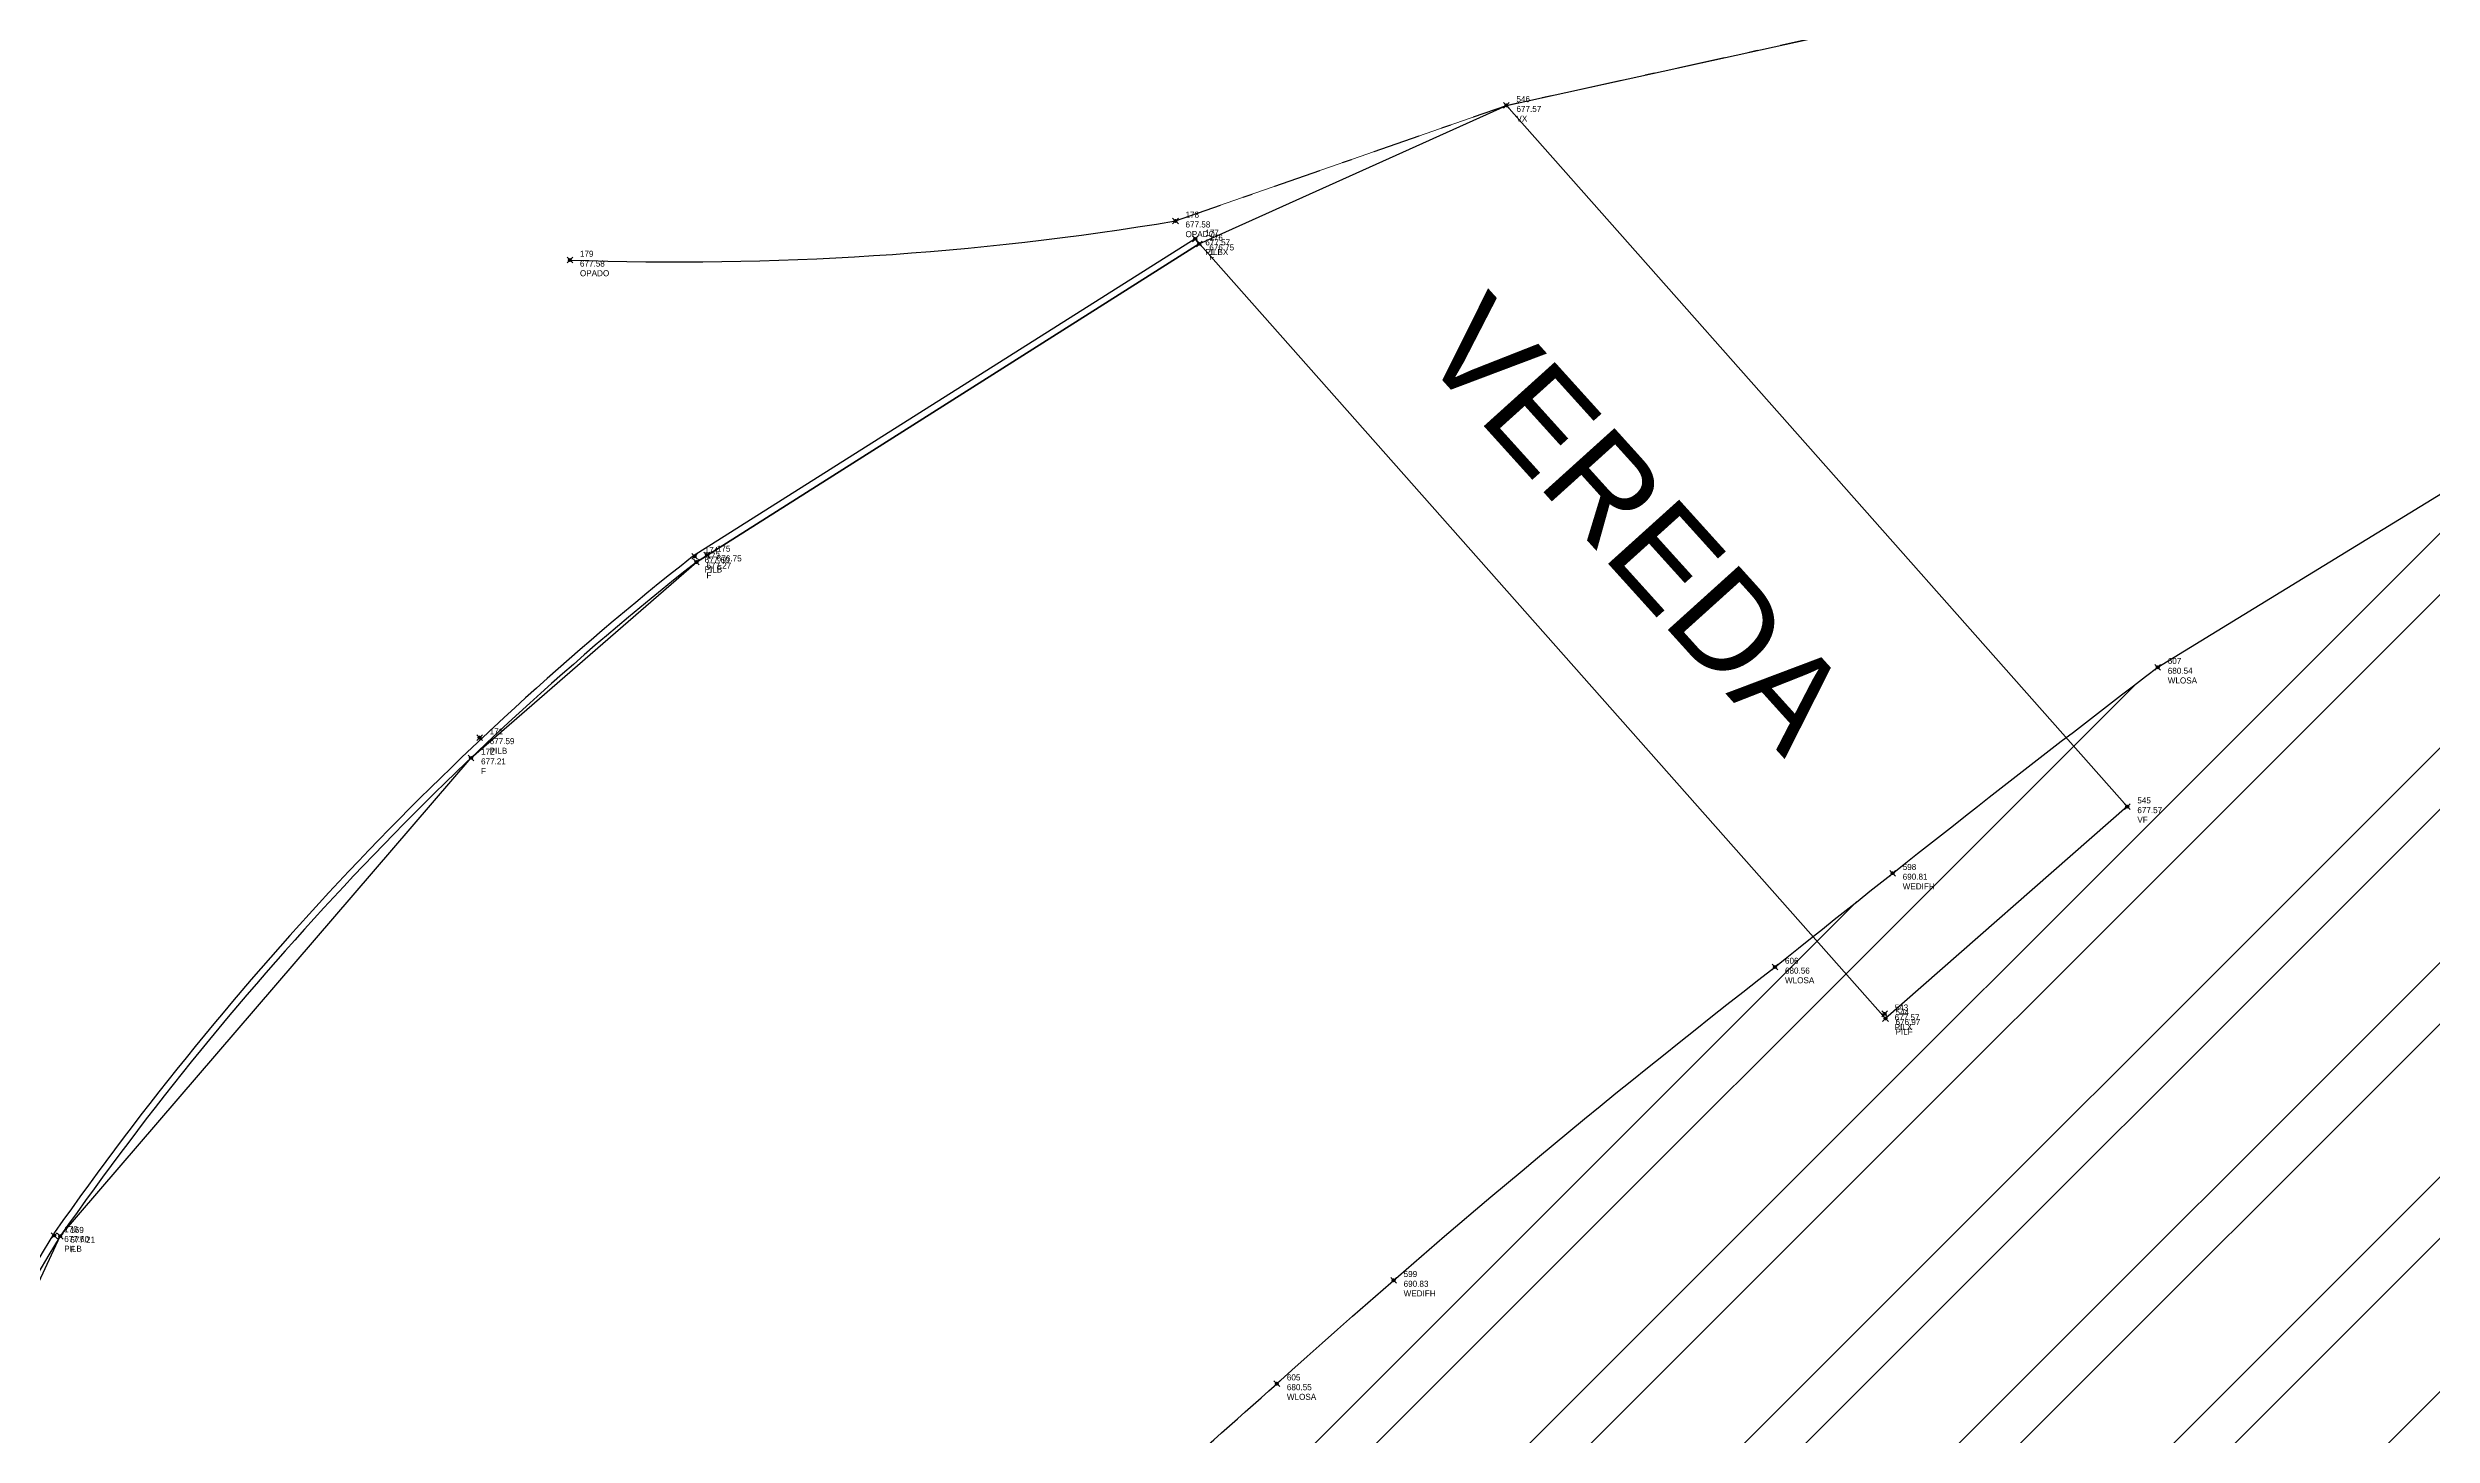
# Model space of a CAD drawing. Extents: x 350769 to 354978, y 6304672 to 6307963.
# Drawn here: x 352615.6 to 352640.53, y 6305503.77 to 6305518.29 of the extents above; entities that cross this region are included whole.
import ezdxf

# ---------------------------------------------------------------- set-up
doc = ezdxf.new("R2010")
doc.units = 0
doc.header["$PDMODE"] = 35
doc.header["$PDSIZE"] = 0.03
doc.linetypes.add('CONTINUOS', pattern=[0])
doc.linetypes.add('JPG_DASHDOT', pattern=[1, 0.5, -0.25, 0, -0.25])
doc.layers.get('0').update_dxf_attribs({"linetype": 'CONTINUOUS'})
doc.layers.add('0_ASD_TOPOGRAFIA_ELEMENTOS', color=9, linetype='CONTINUOS', lineweight=5, true_color=0xbdbdbd)
for name, color, linetype in [('1-LINEA DE EDIFICACION', 2, 'CONTINUOUS'), ('1-PAVIMENTO', 161, 'CONTINUOUS'), ('1-PILETA', 131, 'CONTINUOUS'), ('1-TEXTOS', 7, 'CONTINUOUS'), ('1-VEREDA', 251, 'CONTINUOUS'), ('2-ACHURADO VEREDA', 252, 'CONTINUOUS'), ('C-TOPO - BORDE - 3', 7, 'CONTINUOUS'), ('TOP-URB-SOLERAS', 2, 'JPG_DASHDOT'), ('V-NODE - 2013', 4, 'CONTINUOUS'), ('V-NODE-TEXT 2013', 2, 'CONTINUOUS')]:
    doc.layers.add(name, color=color, linetype=linetype)
doc.styles.add('A', font='arial.ttf', dxfattribs={"height": 2})

# ---------------------------------------------------------------- blocks, each defined once
blk = doc.blocks.new('*U119', base_point=(352628.451, 6305504.306))
at = {"layer": 'V-NODE - 2013', "lineweight": -2}
blk.add_point((352628.451, 6305504.306), dxfattribs=at)
at = {"layer": 'V-NODE-TEXT 2013', "linetype": 'ByBlock', "char_height": 0.0635}
for s, insert, attachment_point in [('605', (352628.556, 6305504.339), 7), ('WLOSA', (352628.556, 6305504.2), 1), ('680.55', (352628.556, 6305504.301), 1)]:
    blk.add_mtext(s, dxfattribs=dict(at, insert=insert, attachment_point=attachment_point))
blk = doc.blocks.new('*U120', base_point=(352633.66, 6305508.665))
at = {"layer": 'V-NODE - 2013', "lineweight": -2}
blk.add_point((352633.66, 6305508.665), dxfattribs=at)
at = {"layer": 'V-NODE-TEXT 2013', "linetype": 'ByBlock', "char_height": 0.0635}
for s, insert, attachment_point in [('606', (352633.765, 6305508.698), 7), ('680.56', (352633.765, 6305508.66), 1), ('WLOSA', (352633.765, 6305508.559), 1)]:
    blk.add_mtext(s, dxfattribs=dict(at, insert=insert, attachment_point=attachment_point))
blk = doc.blocks.new('*U121', base_point=(352637.663, 6305511.802))
at = {"layer": 'V-NODE - 2013', "lineweight": -2}
blk.add_point((352637.663, 6305511.802), dxfattribs=at)
at = {"layer": 'V-NODE-TEXT 2013', "linetype": 'ByBlock', "char_height": 0.0635}
for s, insert, attachment_point in [('607', (352637.768, 6305511.835), 7), ('WLOSA', (352637.768, 6305511.696), 1), ('680.54', (352637.768, 6305511.797), 1)]:
    blk.add_mtext(s, dxfattribs=dict(at, insert=insert, attachment_point=attachment_point))
blk = doc.blocks.new('*U155', base_point=(352634.891, 6305509.647))
at = {"layer": 'V-NODE - 2013', "lineweight": -2}
blk.add_point((352634.891, 6305509.647), dxfattribs=at)
at = {"layer": 'V-NODE-TEXT 2013', "linetype": 'ByBlock', "char_height": 0.0635}
for s, insert, attachment_point in [('598', (352634.996, 6305509.68), 7), ('690.81', (352634.996, 6305509.642), 1), ('WEDIFH', (352634.996, 6305509.541), 1)]:
    blk.add_mtext(s, dxfattribs=dict(at, insert=insert, attachment_point=attachment_point))
blk = doc.blocks.new('*U156', base_point=(352629.672, 6305505.388))
at = {"layer": 'V-NODE - 2013', "lineweight": -2}
blk.add_point((352629.672, 6305505.388), dxfattribs=at)
at = {"layer": 'V-NODE-TEXT 2013', "linetype": 'ByBlock', "char_height": 0.0635}
for s, insert, attachment_point in [('599', (352629.777, 6305505.421), 7), ('690.83', (352629.777, 6305505.383), 1), ('WEDIFH', (352629.777, 6305505.282), 1)]:
    blk.add_mtext(s, dxfattribs=dict(at, insert=insert, attachment_point=attachment_point))
blk = doc.blocks.new('*U160', base_point=(352630.852, 6305517.681))
at = {"layer": 'V-NODE - 2013', "lineweight": -2}
blk.add_point((352630.852, 6305517.681), dxfattribs=at)
at = {"layer": 'V-NODE-TEXT 2013', "linetype": 'ByBlock', "char_height": 0.0635}
for s, insert, attachment_point in [('546', (352630.957, 6305517.714), 7), ('677.57', (352630.957, 6305517.676), 1), ('VX', (352630.957, 6305517.575), 1)]:
    blk.add_mtext(s, dxfattribs=dict(at, insert=insert, attachment_point=attachment_point))
blk = doc.blocks.new('*U169', base_point=(352637.345, 6305510.344))
at = {"layer": 'V-NODE - 2013', "lineweight": -2}
blk.add_point((352637.345, 6305510.344), dxfattribs=at)
at = {"layer": 'V-NODE-TEXT 2013', "linetype": 'ByBlock', "char_height": 0.0635}
for s, insert, attachment_point in [('545', (352637.45, 6305510.377), 7), ('VF', (352637.45, 6305510.238), 1), ('677.57', (352637.45, 6305510.339), 1)]:
    blk.add_mtext(s, dxfattribs=dict(at, insert=insert, attachment_point=attachment_point))
blk = doc.blocks.new('*U303', base_point=(352634.807, 6305508.176))
at = {"layer": 'V-NODE - 2013', "lineweight": -2}
blk.add_point((352634.807, 6305508.176), dxfattribs=at)
at = {"layer": 'V-NODE-TEXT 2013', "linetype": 'ByBlock', "char_height": 0.0635}
for s, insert, attachment_point in [('543', (352634.912, 6305508.209), 7), ('677.57', (352634.912, 6305508.171), 1), ('PILX', (352634.912, 6305508.07), 1)]:
    blk.add_mtext(s, dxfattribs=dict(at, insert=insert, attachment_point=attachment_point))
blk = doc.blocks.new('*U304', base_point=(352634.816, 6305508.127))
at = {"layer": 'V-NODE - 2013', "lineweight": -2}
blk.add_point((352634.816, 6305508.127), dxfattribs=at)
at = {"layer": 'V-NODE-TEXT 2013', "linetype": 'ByBlock', "char_height": 0.0635}
for s, insert, attachment_point in [('544', (352634.921, 6305508.16), 7), ('676.97', (352634.921, 6305508.122), 1), ('PILF', (352634.921, 6305508.021), 1)]:
    blk.add_mtext(s, dxfattribs=dict(at, insert=insert, attachment_point=attachment_point))
blk = doc.blocks.new('*U305', base_point=(352627.598, 6305516.285))
at = {"layer": 'V-NODE - 2013', "lineweight": -2}
blk.add_point((352627.598, 6305516.285), dxfattribs=at)
at = {"layer": 'V-NODE-TEXT 2013', "linetype": 'ByBlock', "char_height": 0.0635}
for s, insert, attachment_point in [('177', (352627.703, 6305516.318), 7), ('677.57', (352627.703, 6305516.28), 1), ('PILBX', (352627.703, 6305516.179), 1)]:
    blk.add_mtext(s, dxfattribs=dict(at, insert=insert, attachment_point=attachment_point))
blk = doc.blocks.new('*U316', base_point=(352615.665, 6305505.856))
at = {"layer": 'V-NODE - 2013', "lineweight": -2}
blk.add_point((352615.665, 6305505.856), dxfattribs=at)
at = {"layer": 'V-NODE-TEXT 2013', "linetype": 'ByBlock', "char_height": 0.0635}
for s, insert, attachment_point in [('170', (352615.77, 6305505.889), 7), ('677.60', (352615.77, 6305505.851), 1), ('PILB', (352615.77, 6305505.75), 1)]:
    blk.add_mtext(s, dxfattribs=dict(at, insert=insert, attachment_point=attachment_point))
blk = doc.blocks.new('*U317', base_point=(352620.114, 6305511.066))
at = {"layer": 'V-NODE - 2013', "lineweight": -2}
blk.add_point((352620.114, 6305511.066), dxfattribs=at)
at = {"layer": 'V-NODE-TEXT 2013', "linetype": 'ByBlock', "char_height": 0.0635}
for s, insert, attachment_point in [('171', (352620.219, 6305511.099), 7), ('677.59', (352620.219, 6305511.061), 1), ('PILB', (352620.219, 6305510.96), 1)]:
    blk.add_mtext(s, dxfattribs=dict(at, insert=insert, attachment_point=attachment_point))
blk = doc.blocks.new('*U318', base_point=(352622.362, 6305512.963))
at = {"layer": 'V-NODE - 2013', "lineweight": -2}
blk.add_point((352622.362, 6305512.963), dxfattribs=at)
at = {"layer": 'V-NODE-TEXT 2013', "linetype": 'ByBlock', "char_height": 0.0635}
for s, insert, attachment_point in [('677.60', (352622.467, 6305512.958), 1), ('174', (352622.467, 6305512.996), 7), ('PILB', (352622.467, 6305512.857), 1)]:
    blk.add_mtext(s, dxfattribs=dict(at, insert=insert, attachment_point=attachment_point))
blk = doc.blocks.new('*U334', base_point=(352627.391, 6305516.472))
at = {"layer": 'V-NODE - 2013', "lineweight": -2}
blk.add_point((352627.391, 6305516.472), dxfattribs=at)
at = {"layer": 'V-NODE-TEXT 2013', "linetype": 'ByBlock', "char_height": 0.0635}
for s, insert, attachment_point in [('677.58', (352627.496, 6305516.467), 1), ('OPADO', (352627.496, 6305516.366), 1), ('178', (352627.496, 6305516.505), 7)]:
    blk.add_mtext(s, dxfattribs=dict(at, insert=insert, attachment_point=attachment_point))
blk = doc.blocks.new('*U335', base_point=(352621.058, 6305516.063))
at = {"layer": 'V-NODE - 2013', "lineweight": -2}
blk.add_point((352621.058, 6305516.063), dxfattribs=at)
at = {"layer": 'V-NODE-TEXT 2013', "linetype": 'ByBlock', "char_height": 0.0635}
for s, insert, attachment_point in [('179', (352621.163, 6305516.096), 7), ('677.58', (352621.163, 6305516.058), 1), ('OPADO', (352621.163, 6305515.957), 1)]:
    blk.add_mtext(s, dxfattribs=dict(at, insert=insert, attachment_point=attachment_point))
blk = doc.blocks.new('*U408', base_point=(352615.728, 6305505.849))
at = {"layer": 'V-NODE - 2013', "lineweight": -2}
blk.add_point((352615.728, 6305505.849), dxfattribs=at)
at = {"layer": 'V-NODE-TEXT 2013', "linetype": 'ByBlock', "char_height": 0.0635}
for s, insert, attachment_point in [('169', (352615.833, 6305505.882), 7), ('677.21', (352615.833, 6305505.844), 1), ('F', (352615.833, 6305505.743), 1)]:
    blk.add_mtext(s, dxfattribs=dict(at, insert=insert, attachment_point=attachment_point))
blk = doc.blocks.new('*U409', base_point=(352620.024, 6305510.854))
at = {"layer": 'V-NODE - 2013', "lineweight": -2}
blk.add_point((352620.024, 6305510.854), dxfattribs=at)
at = {"layer": 'V-NODE-TEXT 2013', "linetype": 'ByBlock', "char_height": 0.0635}
for s, insert, attachment_point in [('172', (352620.129, 6305510.887), 7), ('677.21', (352620.129, 6305510.849), 1), ('F', (352620.129, 6305510.748), 1)]:
    blk.add_mtext(s, dxfattribs=dict(at, insert=insert, attachment_point=attachment_point))
blk = doc.blocks.new('*U410', base_point=(352622.381, 6305512.903))
at = {"layer": 'V-NODE - 2013', "lineweight": -2}
blk.add_point((352622.381, 6305512.903), dxfattribs=at)
at = {"layer": 'V-NODE-TEXT 2013', "linetype": 'ByBlock', "char_height": 0.0635}
for s, insert, attachment_point in [('677.27', (352622.486, 6305512.898), 1), ('173', (352622.486, 6305512.936), 7), ('F', (352622.486, 6305512.797), 1)]:
    blk.add_mtext(s, dxfattribs=dict(at, insert=insert, attachment_point=attachment_point))
blk = doc.blocks.new('*U411', base_point=(352622.49, 6305512.978))
at = {"layer": 'V-NODE - 2013', "lineweight": -2}
blk.add_point((352622.49, 6305512.978), dxfattribs=at)
at = {"layer": 'V-NODE-TEXT 2013', "linetype": 'ByBlock', "char_height": 0.0635}
for s, insert, attachment_point in [('676.75', (352622.595, 6305512.973), 1), ('175', (352622.595, 6305513.011), 7), ('F', (352622.595, 6305512.872), 1)]:
    blk.add_mtext(s, dxfattribs=dict(at, insert=insert, attachment_point=attachment_point))
blk = doc.blocks.new('*U412', base_point=(352627.64, 6305516.232))
at = {"layer": 'V-NODE - 2013', "lineweight": -2}
blk.add_point((352627.64, 6305516.232), dxfattribs=at)
at = {"layer": 'V-NODE-TEXT 2013', "linetype": 'ByBlock', "char_height": 0.0635}
for s, insert, attachment_point in [('676.75', (352627.745, 6305516.227), 1), ('176', (352627.745, 6305516.265), 7), ('F', (352627.745, 6305516.126), 1)]:
    blk.add_mtext(s, dxfattribs=dict(at, insert=insert, attachment_point=attachment_point))
blk = doc.blocks.new('*U4357', base_point=(352628.451, 6305504.306))
at = {"layer": 'V-NODE - 2013', "lineweight": -2}
blk.add_point((352628.451, 6305504.306), dxfattribs=at)
at = {"layer": 'V-NODE-TEXT 2013', "linetype": 'ByBlock', "char_height": 0.0635}
for s, insert, attachment_point in [('605', (352628.556, 6305504.339), 7), ('WLOSA', (352628.556, 6305504.2), 1), ('680.55', (352628.556, 6305504.301), 1)]:
    blk.add_mtext(s, dxfattribs=dict(at, insert=insert, attachment_point=attachment_point))
blk = doc.blocks.new('*U4358', base_point=(352633.66, 6305508.665))
at = {"layer": 'V-NODE - 2013', "lineweight": -2}
blk.add_point((352633.66, 6305508.665), dxfattribs=at)
at = {"layer": 'V-NODE-TEXT 2013', "linetype": 'ByBlock', "char_height": 0.0635}
for s, insert, attachment_point in [('606', (352633.765, 6305508.698), 7), ('680.56', (352633.765, 6305508.66), 1), ('WLOSA', (352633.765, 6305508.559), 1)]:
    blk.add_mtext(s, dxfattribs=dict(at, insert=insert, attachment_point=attachment_point))
blk = doc.blocks.new('*U4359', base_point=(352637.663, 6305511.802))
at = {"layer": 'V-NODE - 2013', "lineweight": -2}
blk.add_point((352637.663, 6305511.802), dxfattribs=at)
at = {"layer": 'V-NODE-TEXT 2013', "linetype": 'ByBlock', "char_height": 0.0635}
for s, insert, attachment_point in [('607', (352637.768, 6305511.835), 7), ('WLOSA', (352637.768, 6305511.696), 1), ('680.54', (352637.768, 6305511.797), 1)]:
    blk.add_mtext(s, dxfattribs=dict(at, insert=insert, attachment_point=attachment_point))
blk = doc.blocks.new('*U4393', base_point=(352634.891, 6305509.647))
at = {"layer": 'V-NODE - 2013', "lineweight": -2}
blk.add_point((352634.891, 6305509.647), dxfattribs=at)
at = {"layer": 'V-NODE-TEXT 2013', "linetype": 'ByBlock', "char_height": 0.0635}
for s, insert, attachment_point in [('598', (352634.996, 6305509.68), 7), ('690.81', (352634.996, 6305509.642), 1), ('WEDIFH', (352634.996, 6305509.541), 1)]:
    blk.add_mtext(s, dxfattribs=dict(at, insert=insert, attachment_point=attachment_point))
blk = doc.blocks.new('*U4394', base_point=(352629.672, 6305505.388))
at = {"layer": 'V-NODE - 2013', "lineweight": -2}
blk.add_point((352629.672, 6305505.388), dxfattribs=at)
at = {"layer": 'V-NODE-TEXT 2013', "linetype": 'ByBlock', "char_height": 0.0635}
for s, insert, attachment_point in [('599', (352629.777, 6305505.421), 7), ('690.83', (352629.777, 6305505.383), 1), ('WEDIFH', (352629.777, 6305505.282), 1)]:
    blk.add_mtext(s, dxfattribs=dict(at, insert=insert, attachment_point=attachment_point))
blk = doc.blocks.new('*U4399', base_point=(352630.852, 6305517.681))
at = {"layer": 'V-NODE - 2013', "lineweight": -2}
blk.add_point((352630.852, 6305517.681), dxfattribs=at)
at = {"layer": 'V-NODE-TEXT 2013', "linetype": 'ByBlock', "char_height": 0.0635}
for s, insert, attachment_point in [('546', (352630.957, 6305517.714), 7), ('677.57', (352630.957, 6305517.676), 1), ('VX', (352630.957, 6305517.575), 1)]:
    blk.add_mtext(s, dxfattribs=dict(at, insert=insert, attachment_point=attachment_point))
blk = doc.blocks.new('*U4408', base_point=(352637.345, 6305510.344))
at = {"layer": 'V-NODE - 2013', "lineweight": -2}
blk.add_point((352637.345, 6305510.344), dxfattribs=at)
at = {"layer": 'V-NODE-TEXT 2013', "linetype": 'ByBlock', "char_height": 0.0635}
for s, insert, attachment_point in [('545', (352637.45, 6305510.377), 7), ('VF', (352637.45, 6305510.238), 1), ('677.57', (352637.45, 6305510.339), 1)]:
    blk.add_mtext(s, dxfattribs=dict(at, insert=insert, attachment_point=attachment_point))
blk = doc.blocks.new('*U4549', base_point=(352634.807, 6305508.176))
at = {"layer": 'V-NODE - 2013', "lineweight": -2}
blk.add_point((352634.807, 6305508.176), dxfattribs=at)
at = {"layer": 'V-NODE-TEXT 2013', "linetype": 'ByBlock', "char_height": 0.0635}
for s, insert, attachment_point in [('543', (352634.912, 6305508.209), 7), ('677.57', (352634.912, 6305508.171), 1), ('PILX', (352634.912, 6305508.07), 1)]:
    blk.add_mtext(s, dxfattribs=dict(at, insert=insert, attachment_point=attachment_point))
blk = doc.blocks.new('*U4550', base_point=(352634.816, 6305508.127))
at = {"layer": 'V-NODE - 2013', "lineweight": -2}
blk.add_point((352634.816, 6305508.127), dxfattribs=at)
at = {"layer": 'V-NODE-TEXT 2013', "linetype": 'ByBlock', "char_height": 0.0635}
for s, insert, attachment_point in [('544', (352634.921, 6305508.16), 7), ('676.97', (352634.921, 6305508.122), 1), ('PILF', (352634.921, 6305508.021), 1)]:
    blk.add_mtext(s, dxfattribs=dict(at, insert=insert, attachment_point=attachment_point))
blk = doc.blocks.new('*U4551', base_point=(352627.598, 6305516.285))
at = {"layer": 'V-NODE - 2013', "lineweight": -2}
blk.add_point((352627.598, 6305516.285), dxfattribs=at)
at = {"layer": 'V-NODE-TEXT 2013', "linetype": 'ByBlock', "char_height": 0.0635}
for s, insert, attachment_point in [('177', (352627.703, 6305516.318), 7), ('677.57', (352627.703, 6305516.28), 1), ('PILBX', (352627.703, 6305516.179), 1)]:
    blk.add_mtext(s, dxfattribs=dict(at, insert=insert, attachment_point=attachment_point))
blk = doc.blocks.new('*U4562', base_point=(352615.665, 6305505.856))
at = {"layer": 'V-NODE - 2013', "lineweight": -2}
blk.add_point((352615.665, 6305505.856), dxfattribs=at)
at = {"layer": 'V-NODE-TEXT 2013', "linetype": 'ByBlock', "char_height": 0.0635}
for s, insert, attachment_point in [('170', (352615.77, 6305505.889), 7), ('677.60', (352615.77, 6305505.851), 1), ('PILB', (352615.77, 6305505.75), 1)]:
    blk.add_mtext(s, dxfattribs=dict(at, insert=insert, attachment_point=attachment_point))
blk = doc.blocks.new('*U4563', base_point=(352620.114, 6305511.066))
at = {"layer": 'V-NODE - 2013', "lineweight": -2}
blk.add_point((352620.114, 6305511.066), dxfattribs=at)
at = {"layer": 'V-NODE-TEXT 2013', "linetype": 'ByBlock', "char_height": 0.0635}
for s, insert, attachment_point in [('171', (352620.219, 6305511.099), 7), ('677.59', (352620.219, 6305511.061), 1), ('PILB', (352620.219, 6305510.96), 1)]:
    blk.add_mtext(s, dxfattribs=dict(at, insert=insert, attachment_point=attachment_point))
blk = doc.blocks.new('*U4564', base_point=(352622.362, 6305512.963))
at = {"layer": 'V-NODE - 2013', "lineweight": -2}
blk.add_point((352622.362, 6305512.963), dxfattribs=at)
at = {"layer": 'V-NODE-TEXT 2013', "linetype": 'ByBlock', "char_height": 0.0635}
for s, insert, attachment_point in [('677.60', (352622.467, 6305512.958), 1), ('174', (352622.467, 6305512.996), 7), ('PILB', (352622.467, 6305512.857), 1)]:
    blk.add_mtext(s, dxfattribs=dict(at, insert=insert, attachment_point=attachment_point))
blk = doc.blocks.new('*U4580', base_point=(352627.391, 6305516.472))
at = {"layer": 'V-NODE - 2013', "lineweight": -2}
blk.add_point((352627.391, 6305516.472), dxfattribs=at)
at = {"layer": 'V-NODE-TEXT 2013', "linetype": 'ByBlock', "char_height": 0.0635}
for s, insert, attachment_point in [('677.58', (352627.496, 6305516.467), 1), ('OPADO', (352627.496, 6305516.366), 1), ('178', (352627.496, 6305516.505), 7)]:
    blk.add_mtext(s, dxfattribs=dict(at, insert=insert, attachment_point=attachment_point))
blk = doc.blocks.new('*U4581', base_point=(352621.058, 6305516.063))
at = {"layer": 'V-NODE - 2013', "lineweight": -2}
blk.add_point((352621.058, 6305516.063), dxfattribs=at)
at = {"layer": 'V-NODE-TEXT 2013', "linetype": 'ByBlock', "char_height": 0.0635}
for s, insert, attachment_point in [('179', (352621.163, 6305516.096), 7), ('677.58', (352621.163, 6305516.058), 1), ('OPADO', (352621.163, 6305515.957), 1)]:
    blk.add_mtext(s, dxfattribs=dict(at, insert=insert, attachment_point=attachment_point))
blk = doc.blocks.new('*U4657', base_point=(352615.728, 6305505.849))
at = {"layer": 'V-NODE - 2013', "lineweight": -2}
blk.add_point((352615.728, 6305505.849), dxfattribs=at)
at = {"layer": 'V-NODE-TEXT 2013', "linetype": 'ByBlock', "char_height": 0.0635}
for s, insert, attachment_point in [('169', (352615.833, 6305505.882), 7), ('677.21', (352615.833, 6305505.844), 1), ('F', (352615.833, 6305505.743), 1)]:
    blk.add_mtext(s, dxfattribs=dict(at, insert=insert, attachment_point=attachment_point))
blk = doc.blocks.new('*U4658', base_point=(352620.024, 6305510.854))
at = {"layer": 'V-NODE - 2013', "lineweight": -2}
blk.add_point((352620.024, 6305510.854), dxfattribs=at)
at = {"layer": 'V-NODE-TEXT 2013', "linetype": 'ByBlock', "char_height": 0.0635}
for s, insert, attachment_point in [('172', (352620.129, 6305510.887), 7), ('677.21', (352620.129, 6305510.849), 1), ('F', (352620.129, 6305510.748), 1)]:
    blk.add_mtext(s, dxfattribs=dict(at, insert=insert, attachment_point=attachment_point))
blk = doc.blocks.new('*U4659', base_point=(352622.381, 6305512.903))
at = {"layer": 'V-NODE - 2013', "lineweight": -2}
blk.add_point((352622.381, 6305512.903), dxfattribs=at)
at = {"layer": 'V-NODE-TEXT 2013', "linetype": 'ByBlock', "char_height": 0.0635}
for s, insert, attachment_point in [('677.27', (352622.486, 6305512.898), 1), ('173', (352622.486, 6305512.936), 7), ('F', (352622.486, 6305512.797), 1)]:
    blk.add_mtext(s, dxfattribs=dict(at, insert=insert, attachment_point=attachment_point))
blk = doc.blocks.new('*U4660', base_point=(352622.49, 6305512.978))
at = {"layer": 'V-NODE - 2013', "lineweight": -2}
blk.add_point((352622.49, 6305512.978), dxfattribs=at)
at = {"layer": 'V-NODE-TEXT 2013', "linetype": 'ByBlock', "char_height": 0.0635}
for s, insert, attachment_point in [('676.75', (352622.595, 6305512.973), 1), ('175', (352622.595, 6305513.011), 7), ('F', (352622.595, 6305512.872), 1)]:
    blk.add_mtext(s, dxfattribs=dict(at, insert=insert, attachment_point=attachment_point))
blk = doc.blocks.new('*U4661', base_point=(352627.64, 6305516.232))
at = {"layer": 'V-NODE - 2013', "lineweight": -2}
blk.add_point((352627.64, 6305516.232), dxfattribs=at)
at = {"layer": 'V-NODE-TEXT 2013', "linetype": 'ByBlock', "char_height": 0.0635}
for s, insert, attachment_point in [('676.75', (352627.745, 6305516.227), 1), ('176', (352627.745, 6305516.265), 7), ('F', (352627.745, 6305516.126), 1)]:
    blk.add_mtext(s, dxfattribs=dict(at, insert=insert, attachment_point=attachment_point))
blk = doc.blocks.new('TOPOGRAFIA')
at = {"layer": '1-LINEA DE EDIFICACION', "true_color": 0xbdbdbd}
h = blk.add_hatch(dxfattribs=at)
h.set_pattern_fill('ANSI31', color=9, scale=0.5)
h.set_pattern_definition([(45, (38000, -3000), (-1.12253201513, 1.12253201513), [])])
h.paths.add_polyline_path([(390729.928, 6302527.466), (390731.18, 6302530.418), (390732.103, 6302532.8), (390733.481, 6302536.843), (390734.336, 6302539.708), (390721.512, 6302547.801), (390706.978, 6302544.048), (390698.223, 6302541.424), (390695.338, 6302540.499), (390687.797, 6302537.93), (390665.304, 6302528.744), (390637.663, 6302511.802, 0.006267), (390633.66, 6302508.665, 0.018639), (390628.451, 6302504.306, 0.0083), (390623.24, 6302499.537, 0.150201), (390620.644, 6302495.91, 0.113046), (390620.422, 6302493.65, 0.139735), (390621.83, 6302490.308, 0.216425), (390626.155, 6302488.148, 0.107166), (390629.248, 6302488.7, -0.011808), (390646.277, 6302498.327, -0.029047), (390684.739, 6302516.164, -0.00829), (390694.531, 6302519.845, -0.093857), (390702.995, 6302520.829), (390714.362, 6302517.291), (390715.631, 6302516.997, 0.217916), (390724.509, 6302519.241, 0.095657), (390727.936, 6302523.282), (390728.932, 6302525.356)])
at = {"layer": '1-LINEA DE EDIFICACION', "color": 9, "true_color": 0xbdbdbd, "flags": 128}
blk.add_lwpolyline([(390684.739, 6302516.164, 0.029047), (390646.277, 6302498.327, 0.011808), (390629.248, 6302488.7, -0.107166), (390626.155, 6302488.148, -0.216425), (390621.83, 6302490.308, -0.139735), (390620.422, 6302493.65, -0.112593), (390620.641, 6302495.901, -0.150507), (390623.24, 6302499.537, -0.0083), (390628.451, 6302504.306, -0.018639), (390633.66, 6302508.665, -0.006267), (390637.663, 6302511.802), (390665.304, 6302528.744), (390687.797, 6302537.93)], format="xyb", dxfattribs=at)
at = {"layer": '1-PAVIMENTO', "color": 9, "lineweight": 0, "true_color": 0xbdbdbd, "flags": 128}
blk.add_lwpolyline([(390627.391, 6302516.472), (390630.852, 6302517.681), (390636.674, 6302518.961)], dxfattribs=at)
at = {"layer": '1-PAVIMENTO', "color": 9, "lineweight": 0, "true_color": 0xbdbdbd}
blk.add_arc((390622.182, 6302547.886), 31.843, 267.9763, 279.414, dxfattribs=at)
at = {"layer": '1-PILETA', "color": 9, "lineweight": 0, "true_color": 0xbdbdbd, "flags": 128}
for points in [[(390627.598, 6302516.285), (390622.34, 6302512.96, 0.07311), (390615.669, 6302505.887, 0.11119), (390611.055, 6302492.27, 0.164914), (390613.693, 6302478.822, 0.294846), (390624.525, 6302474.835, 0.194434), (390631.856, 6302479.984, -0.12116), (390638.475, 6302485.755, -0.12116)], [(390627.64, 6302516.232), (390622.381, 6302512.903, 0.073066), (390615.728, 6302505.849, 0.111181), (390611.125, 6302492.262, 0.164873), (390613.752, 6302478.861, 0.294728), (390624.509, 6302474.903, 0.194457), (390631.798, 6302480.023, -0.121179), (390638.443, 6302485.817, -0.144433)]]:
    blk.add_lwpolyline(points, format="xyb", dxfattribs=at)
at = {"layer": '1-VEREDA', "color": 9, "lineweight": 0, "true_color": 0xbdbdbd, "flags": 128}
blk.add_lwpolyline([(390630.852, 6302517.681), (390637.345, 6302510.344), (390634.816, 6302508.127), (390627.598, 6302516.285)], dxfattribs=at)
at = {"layer": 'C-TOPO - BORDE - 3', "color": 9, "true_color": 0xbdbdbd, "elevation": 679.37, "flags": 128}
blk.add_lwpolyline([(390688.808, 6302496.674), (390675.378, 6302491.326), (390662.77, 6302486.309), (390650.76, 6302481.531), (390641.08, 6302477.675), (390632.611, 6302474.335), (390624.452, 6302474.813), (390624.509, 6302474.903), (390618.398, 6302475.353), (390613.752, 6302478.861), (390611.347, 6302485.278), (390611.125, 6302492.262), (390612.612, 6302499.135), (390615.728, 6302505.849), (390620.024, 6302510.854), (390622.381, 6302512.903), (390627.64, 6302516.232), (390630.852, 6302517.681), (390636.674, 6302518.961)], dxfattribs=at)
at = {"color": 9, "lineweight": 0, "true_color": 0xbdbdbd}
for name, p in [('*U4399', (390630.852, 6302517.681)), ('*U4580', (390627.391, 6302516.472)), ('*U4551', (390627.598, 6302516.285)), ('*U4581', (390621.058, 6302516.063)), ('*U4661', (390627.64, 6302516.232)), ('*U4564', (390622.362, 6302512.963)), ('*U4659', (390622.381, 6302512.903)), ('*U4660', (390622.49, 6302512.978)), ('*U4359', (390637.663, 6302511.802)), ('*U4563', (390620.114, 6302511.066)), ('*U4658', (390620.024, 6302510.854)), ('*U4408', (390637.345, 6302510.344)), ('*U4393', (390634.891, 6302509.647)), ('*U4358', (390633.66, 6302508.665)), ('*U4549', (390634.807, 6302508.176)), ('*U4550', (390634.816, 6302508.127)), ('*U4562', (390615.665, 6302505.856)), ('*U4657', (390615.728, 6302505.849)), ('*U4394', (390629.672, 6302505.388)), ('*U4357', (390628.451, 6302504.306))]:
    blk.add_blockref(name, p, dxfattribs=at)
at = {"layer": '1-TEXTOS', "color": 9, "lineweight": 0, "true_color": 0xbdbdbd, "style": 'A'}
blk.add_text('VEREDA', height=1, rotation=312.0804, dxfattribs=at).set_placement((390629.914, 6302515.102))

msp = doc.modelspace()

# ---------------------------------------------------------------- hatches: boundary and pattern name
at = {"layer": '1-LINEA DE EDIFICACION'}
h = msp.add_hatch(dxfattribs=at)
h.set_pattern_fill('ANSI31', color=256, scale=0.5)
h.paths.add_polyline_path([(352729.928, 6305527.466), (352731.18, 6305530.418), (352732.103, 6305532.8), (352733.481, 6305536.843), (352734.336, 6305539.708), (352721.512, 6305547.801), (352706.978, 6305544.048), (352698.223, 6305541.424), (352695.338, 6305540.499), (352687.797, 6305537.93), (352665.304, 6305528.744), (352637.663, 6305511.802, 0.006267), (352633.66, 6305508.665, 0.018639), (352628.451, 6305504.306, 0.0083), (352623.24, 6305499.537, 0.150201), (352620.644, 6305495.91, 0.113046), (352620.422, 6305493.65, 0.139735), (352621.83, 6305490.308, 0.216425), (352626.155, 6305488.148, 0.107166), (352629.248, 6305488.7, -0.011808), (352646.277, 6305498.327, -0.029047), (352684.739, 6305516.164, -0.00829), (352694.531, 6305519.845, -0.093857), (352702.995, 6305520.829), (352714.362, 6305517.291), (352715.631, 6305516.997, 0.217916), (352724.509, 6305519.241, 0.095657), (352727.936, 6305523.282), (352728.932, 6305525.356)])
at = {"layer": '2-ACHURADO VEREDA'}
h = msp.add_hatch(dxfattribs=at)
h.set_pattern_fill('ANSI32', color=256, scale=0.09)
h.paths.add_polyline_path([(352778.513, 6305530.641), (352778.682, 6305530.165, 0.30076), (352781.877, 6305535.88), (352781.417, 6305539.545), (352780.967, 6305539.483), (352779.696, 6305548.344), (352778.207, 6305548.171), (352779.429, 6305539.404), (352778.4, 6305538.745), (352779.051, 6305534.166), (352777.12, 6305533.349), (352776.949, 6305533.635), (352767.175, 6305529.661), (352757.695, 6305525.376), (352748.002, 6305520.893), (352737.888, 6305516.144), (352730.032, 6305512.591), (352725.232, 6305511.131), (352711.741, 6305505.751), (352701.822, 6305501.812), (352688.808, 6305496.674), (352675.378, 6305491.326), (352662.77, 6305486.309), (352650.76, 6305481.531), (352641.08, 6305477.675), (352632.611, 6305474.335), (352623.668, 6305470.801), (352617.537, 6305468.424), (352605.764, 6305463.41), (352608.355, 6305461.211), (352618.346, 6305465.146), (352624.871, 6305467.668), (352633.825, 6305471.211), (352642.415, 6305474.593), (352652.307, 6305478.512), (352664.168, 6305483.169), (352676.565, 6305488.051), (352690.331, 6305493.466), (352703.095, 6305498.55), (352713.345, 6305502.582), (352726.41, 6305507.725), (352731.324, 6305509.731), (352740.236, 6305513.341), (352747.826, 6305516.788), (352758.93, 6305522.123), (352768.406, 6305526.356)])

# ---------------------------------------------------------------- linework, layer by layer
at = {"layer": '1-LINEA DE EDIFICACION', "flags": 128}
msp.add_lwpolyline([(352684.739, 6305516.164, 0.029047), (352646.277, 6305498.327, 0.011808), (352629.248, 6305488.7, -0.107166), (352626.155, 6305488.148, -0.216425), (352621.83, 6305490.308, -0.139735), (352620.422, 6305493.65, -0.112593), (352620.641, 6305495.901, -0.150507), (352623.24, 6305499.537, -0.0083), (352628.451, 6305504.306, -0.018639), (352633.66, 6305508.665, -0.006267), (352637.663, 6305511.802), (352665.304, 6305528.744), (352687.797, 6305537.93)], format="xyb", dxfattribs=at)
at = {"layer": '1-PAVIMENTO'}
msp.add_arc((352622.182, 6305547.886), 31.843, 267.9763, 279.414, dxfattribs=at)
at = {"layer": '1-PILETA', "flags": 128}
for points in [[(352627.598, 6305516.285), (352622.34, 6305512.96, 0.07311), (352615.669, 6305505.887, 0.11119), (352611.055, 6305492.27, 0.164914), (352613.693, 6305478.822, 0.294846), (352624.525, 6305474.835, 0.194434), (352631.856, 6305479.984, -0.12116), (352638.475, 6305485.755, -0.12116)], [(352627.64, 6305516.232), (352622.381, 6305512.903, 0.073066), (352615.728, 6305505.849, 0.111181), (352611.125, 6305492.262, 0.164873), (352613.752, 6305478.861, 0.294728), (352624.509, 6305474.903, 0.194457), (352631.798, 6305480.023, -0.121179), (352638.443, 6305485.817, -0.144433)]]:
    msp.add_lwpolyline(points, format="xyb", dxfattribs=at)
at = {"layer": '1-VEREDA', "flags": 128}
msp.add_lwpolyline([(352630.852, 6305517.681), (352637.345, 6305510.344), (352634.816, 6305508.127), (352627.598, 6305516.285)], dxfattribs=at)
at = {"layer": 'C-TOPO - BORDE - 3', "elevation": 679.37, "flags": 128}
msp.add_lwpolyline([(352688.808, 6305496.674), (352675.378, 6305491.326), (352662.77, 6305486.309), (352650.76, 6305481.531), (352641.08, 6305477.675), (352632.611, 6305474.335), (352624.452, 6305474.813), (352624.509, 6305474.903), (352618.398, 6305475.353), (352613.752, 6305478.861), (352611.347, 6305485.278), (352611.125, 6305492.262), (352612.612, 6305499.135), (352615.728, 6305505.849), (352620.024, 6305510.854), (352622.381, 6305512.903), (352627.64, 6305516.232), (352630.852, 6305517.681), (352636.674, 6305518.961)], dxfattribs=at)
at = {"layer": 'TOP-URB-SOLERAS', "flags": 128}
msp.add_lwpolyline([(352627.391, 6305516.472), (352630.852, 6305517.681), (352636.674, 6305518.961)], dxfattribs=at)

# ---------------------------------------------------------------- block references
for name, p in [('*U160', (352630.852, 6305517.681)), ('*U334', (352627.391, 6305516.472)), ('*U305', (352627.598, 6305516.285)), ('*U335', (352621.058, 6305516.063)), ('*U412', (352627.64, 6305516.232)), ('*U318', (352622.362, 6305512.963)), ('*U410', (352622.381, 6305512.903)), ('*U411', (352622.49, 6305512.978)), ('*U121', (352637.663, 6305511.802)), ('*U317', (352620.114, 6305511.066)), ('*U409', (352620.024, 6305510.854)), ('*U169', (352637.345, 6305510.344)), ('*U155', (352634.891, 6305509.647)), ('*U120', (352633.66, 6305508.665)), ('*U303', (352634.807, 6305508.176)), ('*U304', (352634.816, 6305508.127)), ('*U316', (352615.665, 6305505.856)), ('*U408', (352615.728, 6305505.849)), ('*U156', (352629.672, 6305505.388)), ('*U119', (352628.451, 6305504.306))]:
    msp.add_blockref(name, p)

# ---------------------------------------------------------------- texts
at = {"layer": '1-TEXTOS', "style": 'A'}
msp.add_text('VEREDA', height=1, rotation=312.0804, dxfattribs=at).set_placement((352629.914, 6305515.102))

# ---------------------------------------------------------------- next in the draw order: block references
at = {"layer": '0_ASD_TOPOGRAFIA_ELEMENTOS', "color": 30, "true_color": 0xf26507}
msp.add_blockref('TOPOGRAFIA', (-38000, 3000), dxfattribs=at)

doc.saveas('drawing.dxf')
